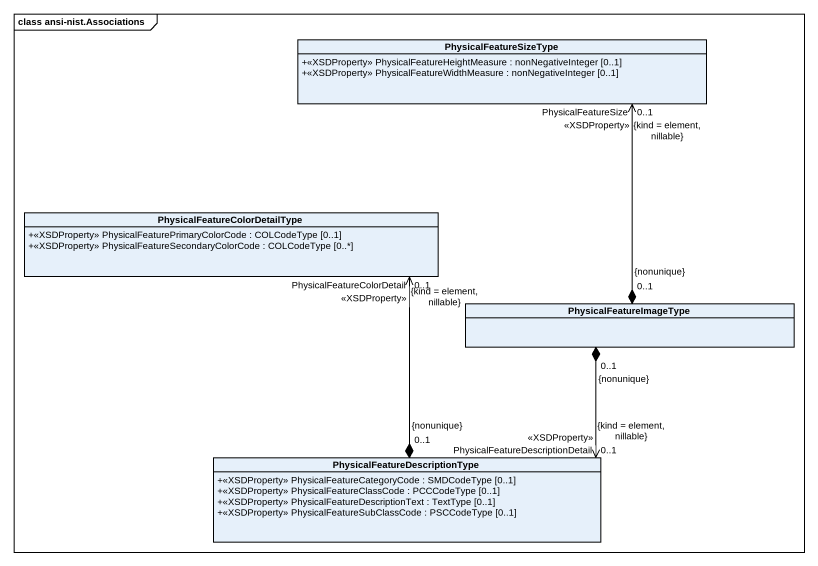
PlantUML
@startuml
mainframe class ansi-nist.Associations
hide circle
hide empty members
skinparam classAttributeIconSize 0
class PhysicalFeatureSizeType {
  +<<XSDProperty>> PhysicalFeatureHeightMeasure : nonNegativeInteger [0..1]
  +<<XSDProperty>> PhysicalFeatureWidthMeasure : nonNegativeInteger [0..1]
}
class "PhysicalFeatureColorDetailType" as PhysicalFeatureColorDetailTy {
  +<<XSDProperty>> PhysicalFeaturePrimaryColorCode : COLCodeType [0..1]
  +<<XSDProperty>> PhysicalFeatureSecondaryColorCode : COLCodeType [0..*]
}
class PhysicalFeatureImageType
class "PhysicalFeatureDescriptionType" as PhysicalFeatureDescriptionTy {
  +<<XSDProperty>> PhysicalFeatureCategoryCode : SMDCodeType [0..1]
  +<<XSDProperty>> PhysicalFeatureClassCode : PCCCodeType [0..1]
  +<<XSDProperty>> PhysicalFeatureDescriptionText : TextType [0..1]
  +<<XSDProperty>> PhysicalFeatureSubClassCode : PSCCodeType [0..1]
}
PhysicalFeatureImageType "0..1\n{nonunique}" *-up-> "PhysicalFeatureSize\n<<XSDProperty>>\n0..1\n{kind = element, nillable}" PhysicalFeatureSizeType
PhysicalFeatureImageType "0..1\n{nonunique}" *--> "PhysicalFeatureDescriptionDetail\n<<XSDProperty>>\n0..1\n{kind = element, nillable}" PhysicalFeatureDescriptionTy
PhysicalFeatureDescriptionTy "0..1\n{nonunique}" *-up-> "PhysicalFeatureColorDetail\n<<XSDProperty>>\n0..1\n{kind = element, nillable}" PhysicalFeatureColorDetailTy
@enduml
